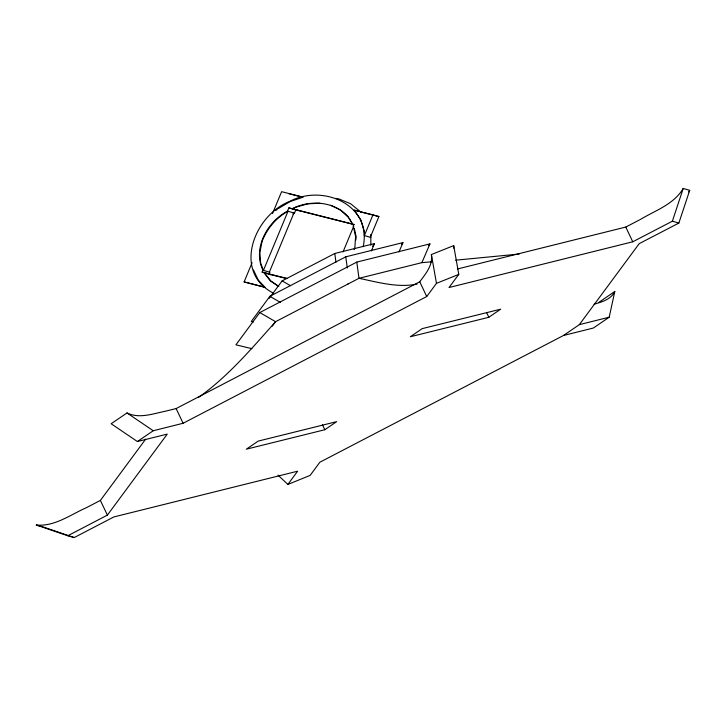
<?xml version="1.0" encoding="UTF-8"?>
<svg xmlns="http://www.w3.org/2000/svg" width="726" height="726" viewBox="0 0 726 726"><rect width="100%" height="100%" fill="white"/><g stroke="black" fill="none" stroke-linecap="round" stroke-linejoin="round"><path stroke-width="1.09" d="M355.894 239.952L356.121 236.649L354.297 228.391M278.04 475.158L287.877 484.433L310.138 475.394L319.876 462.217L563.494 335.485L593.369 328.034L609.196 317.198L614.795 291.471L598.968 302.297M363.209 246.668C372.148 204.678 322.834 183.85 289.865 201.302C253.909 215.295 232.048 272.123 273.629 293.268M145.645 439.166L100.388 500.423L86.367 507.692C70.422 514.707 54.632 526.795 36.3 525.025L67.79 535.761L107.394 515.106L167.27 434.103L137.386 441.535L111.142 423.739L126.996 412.958C139.301 418.966 153.086 413.702 165.555 411.179L176.128 408.566L419.755 281.77C425.599 273.847 433.104 265.181 431.389 254.554L453.696 245.615L458.778 274.401L449.004 287.532L632.754 241.794L672.376 221.185L683.22 188.442L689.7 190.33L678.855 223.073L639.216 243.637L579.321 324.658L563.494 335.485M354.134 249.635L354.86 247.493L355.604 236.504L353.226 226.004L353.898 224.379L292.669 208.852L295.954 207.137L307.951 203.815L319.939 203.216M265.353 287.478L244.108 281.906L252.076 262.748M272.522 213.544L281.615 191.682L303.187 197.163M270.834 274.709L262.14 272.105L262.912 270.253C252.439 248.11 267.34 221.82 287.487 211.13L288.848 207.863L299.13 210.685M269.373 272.096L293.948 212.972M269.119 274.092L269.89 272.241L262.912 270.253M292.823 213.97L294.466 213.117L295.818 209.85L354.197 224.652M343.026 251.931L353.743 226.149L353.226 226.004M370.823 237.411L364.361 235.569L372.964 214.878L378.908 216.566L370.305 237.266M399.01 251.895L402.948 242.602L345.748 256.832L269.89 296.299L251.232 321.518L253.338 322.035M371.385 250.887L374.498 243.6L334.786 253.483L282.133 280.88L269.183 298.395M198.434 397.521C228.037 376.504 251.623 348.625 275.581 321.691L358.989 278.303L421.888 262.649L429.946 243.891L356.784 262.095L259.781 312.561L235.923 344.823L251.877 348.661M614.795 291.471C611.065 299.475 601.863 301.907 594.122 304.23M683.22 188.442C673.991 204.242 655.415 210.458 640.504 219.37M688.675 191.936L689.7 190.33M287.877 484.433L297.596 471.21L113.846 516.948L74.224 537.558L67.79 535.761M272.277 326.165L275.581 321.691L259.781 312.561M372.556 246.232L374.498 243.6M347.554 284.247L348.026 284.002M401.623 244.399L402.948 242.602M428.621 245.687L429.946 243.891M137.386 441.535L153.24 430.745L183.097 423.267L426.725 296.526L436.471 283.349L458.778 274.401M275.844 210.531L277.504 209.015M488.825 317.289L500.695 309.176L422.205 328.633L410.344 336.746L488.825 317.289L486.538 312.47M324.812 429.738L336.683 421.643L258.193 441.099L246.323 449.194L324.812 429.738L322.408 424.683M278.421 208.48L290.382 201.447L302.116 197.517M292.151 208.698C310.202 199.523 335.013 201.238 348.689 217.319M457.371 269.01L625.785 227.056L639.788 219.751M579.321 324.658L609.196 317.198M417.096 284.084C397.585 288.022 378.001 282.242 358.989 278.303L356.784 262.095M519.208 254.046L455.629 260.18M421.888 262.649L431.988 261.768M335.466 198.425L338.597 198.833L350.631 203.743L360.704 211.965M364.361 235.569L364.361 231.621L360.804 219.778L354.252 210.123L372.964 214.878M288.63 193.651L302.651 197.209M360.187 211.82L378.908 216.566M262.14 272.105L263.792 272.522L270.353 280.853L278.285 286.262M286.942 278.421L264.3 272.677L270.871 280.998L278.802 286.416M286.416 278.466L270.317 274.564M244.108 281.906L264.881 287.178L258.229 280.036L253.456 269.972M36.3 525.025L41.663 526.513M354.252 210.123L359.198 211.538M288.848 207.863L295.818 209.85M287.487 211.13L294.466 213.117M264.382 272.867L266.115 273.185M672.376 221.185L678.855 223.073M42.734 526.813L74.224 537.558M330.675 205.24L340.458 210.041L348.171 217.174L352.537 224.044L349.242 218.281M282.133 280.88L290.482 285.717M269.89 296.299L280.499 302.479M126.996 412.958L153.24 430.745M100.388 500.423L107.394 515.106M176.128 408.566L183.097 423.267M625.785 227.056L632.754 241.794M419.755 281.77L426.725 296.526M431.389 254.554L436.471 283.349M345.748 256.832L347.291 268.003M334.786 253.483L335.966 262.122M453.696 245.615L453.777 248.192M370.814 234.444L370.832 245.179M262.113 241.322L259.863 252.385L260.634 263.13L263.429 270.399L288.004 211.275C276.061 217.664 266.986 228.754 262.113 241.322"/></g></svg>
